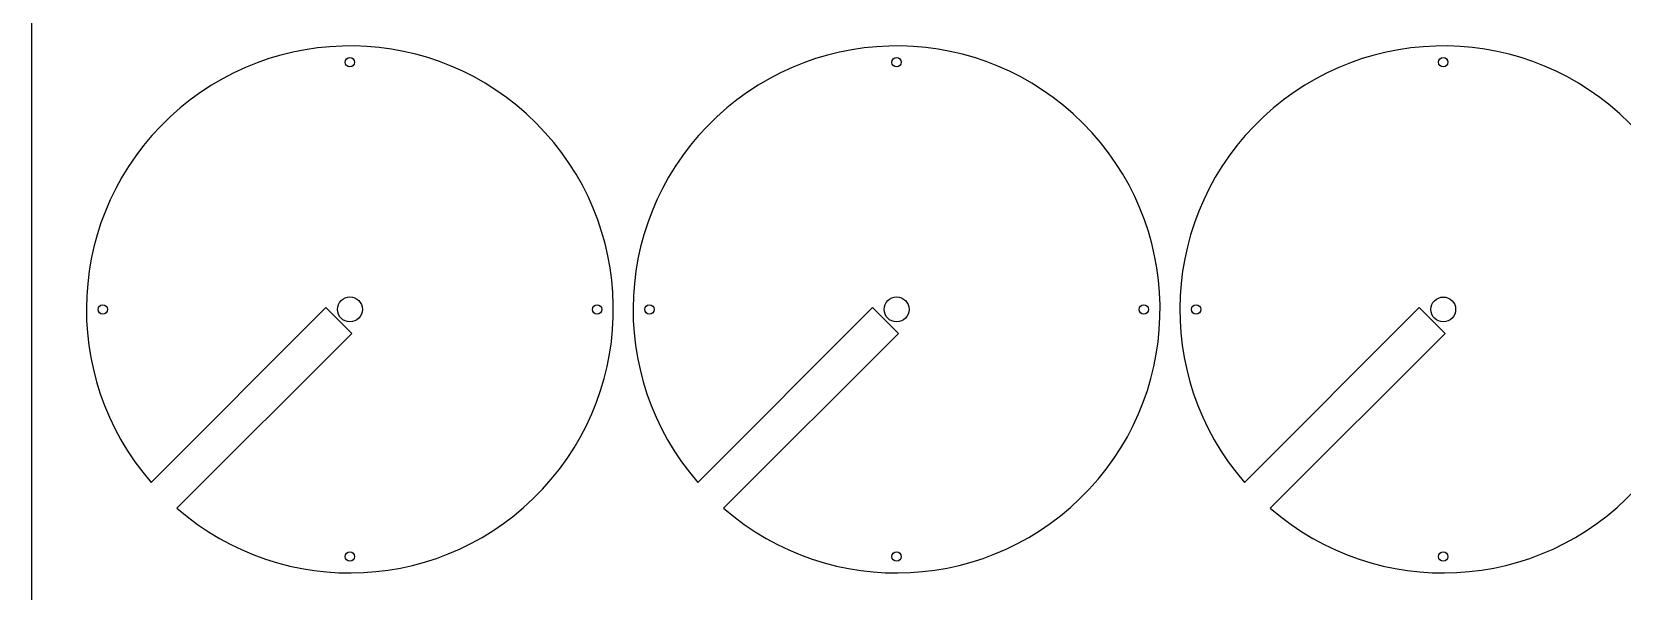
# Model space of a CAD drawing. Header units: inches. Extents: x 0 to 48, y -0.6 to 48.
# Drawn here: x 0 to 24, y 23.75 to 32.19 of the extents above; entities that cross this region are included whole.
import ezdxf

# ---------------------------------------------------------------- set-up
doc = ezdxf.new("R2010")
doc.units = ezdxf.units.IN
doc.header["$MEASUREMENT"] = 0

msp = doc.modelspace()

# ---------------------------------------------------------------- linework, layer by layer
at = {"color": 7, "linetype": 'Continuous'}
for p, q in [((0, 0), (0, 48)), ((1.8, 25.39), (4.438, 28.028)), ((4.438, 28.028), (4.828, 27.638)), ((10.05, 25.39), (12.688, 28.028)), ((12.688, 28.028), (13.078, 27.638)), ((18.3, 25.39), (20.938, 28.028)), ((20.938, 28.028), (21.328, 27.638)), ((4.828, 27.638), (2.19, 25)), ((13.078, 27.638), (10.44, 25)), ((21.328, 27.638), (18.69, 25))]:
    msp.add_line(p, q, dxfattribs=at)
for centre, radius in [((4.8, 31.73), 0.0703), ((13.05, 31.73), 0.0703), ((21.3, 31.73), 0.0703), ((4.8, 28), 0.188), ((13.05, 28), 0.188), ((21.3, 28), 0.187), ((1.07, 28), 0.0703), ((8.53, 28), 0.0703), ((9.32, 28), 0.0703), ((16.78, 28), 0.0703), ((17.57, 28), 0.0703), ((4.8, 24.27), 0.0703), ((13.05, 24.27), 0.0703), ((21.3, 24.27), 0.0703)]:
    msp.add_circle(centre, radius, dxfattribs=at)
for centre in [(4.8, 28), (13.05, 28), (21.3, 28)]:
    msp.add_arc(centre, 3.976, 228.9742, 221.0258, dxfattribs=at)

doc.saveas('drawing.dxf')
